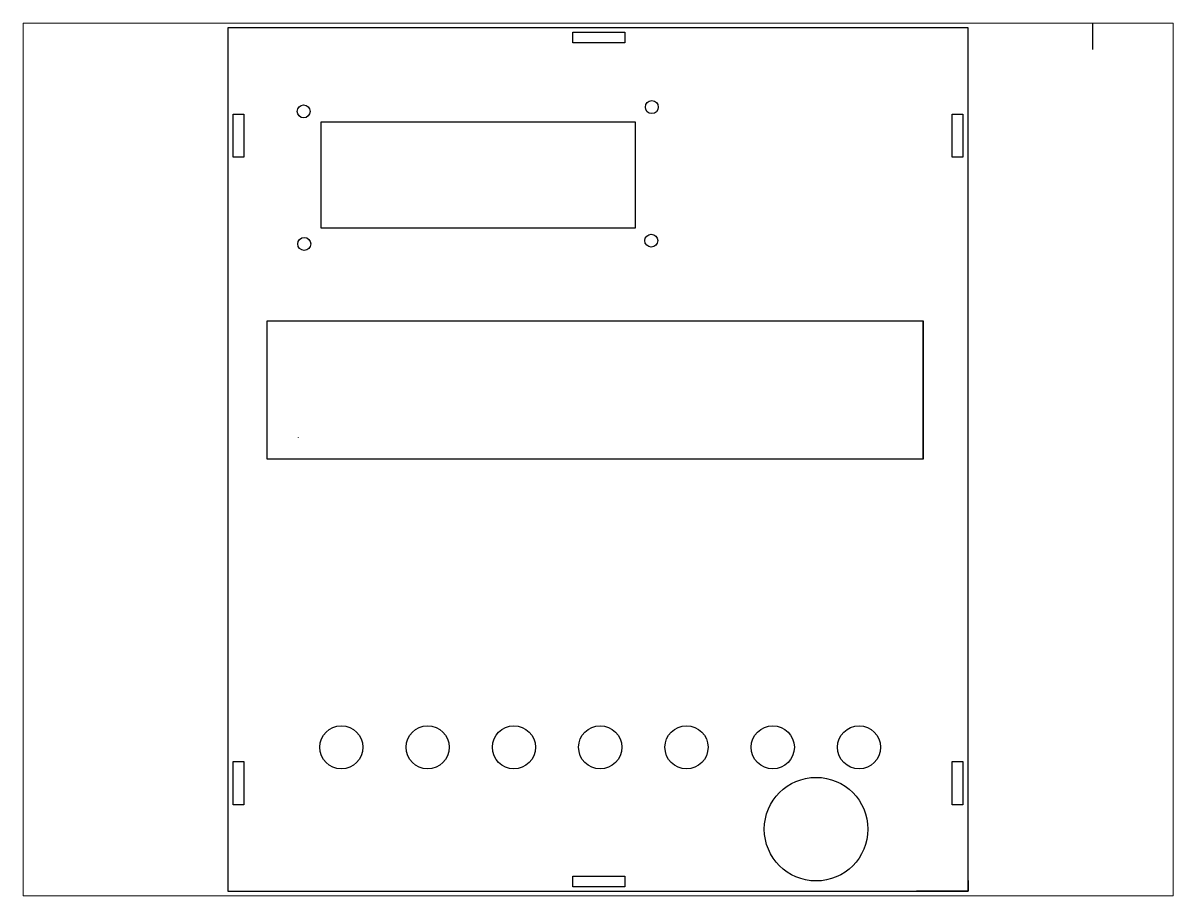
# Paper-space layout 'Layout1' of a CAD drawing. Header units: centimetres. Extents: x 26 to 231, y 20 to 176.
# The model-space entities are those that its viewports show. They can reach past a viewport. Long polylines and large blocks are cut down to what shows.
import ezdxf

# ---------------------------------------------------------------- set-up
doc = ezdxf.new("R2010")
doc.units = ezdxf.units.CM

msp = doc.modelspace()

# ---------------------------------------------------------------- linework, layer by layer
for p, q in [((46.03, 71.885), (46.03, 72.507)), ((43.143, 72.386), (25.983, 72.386)), ((25.983, 72.386), (25.983, 52.386)), ((33.983, 72.286), (35.183, 72.286)), ((33.983, 72.036), (33.983, 72.286)), ((35.183, 72.286), (35.183, 72.036)), ((43.143, 52.386), (43.143, 72.386)), ((35.183, 72.036), (33.983, 72.036)), ((26.897, 62.395), (26.897, 65.595)), ((26.897, 65.595), (42.099, 65.595)), ((42.099, 62.395), (42.099, 65.595)), ((42.099, 65.595), (42.099, 62.395)), ((27.614, 62.9), (27.611, 62.895)), ((42.099, 62.395), (26.897, 62.395)), ((33.983, 52.736), (35.183, 52.736)), ((33.983, 52.486), (33.983, 52.736)), ((35.183, 52.736), (35.183, 52.486)), ((43.143, 52.636), (43.143, 52.386)), ((43.143, 52.636), (43.143, 52.386)), ((25.983, 52.386), (43.143, 52.386)), ((25.983, 52.386), (43.143, 52.386)), ((35.183, 52.486), (33.983, 52.486)), ((43.143, 52.386), (41.943, 52.386)), ((43.143, 52.386), (41.943, 52.386))]:
    msp.add_line(p, q)
for points in [[(26.105, 70.387), (26.355, 70.387), (26.355, 69.387), (26.105, 69.387)], [(42.773, 70.387), (43.023, 70.387), (43.023, 69.387), (42.773, 69.387)], [(35.436, 70.204), (28.136, 70.204), (28.136, 67.754), (35.436, 67.754)], [(26.106, 55.386), (26.356, 55.386), (26.356, 54.386), (26.106, 54.386)], [(42.769, 55.387), (43.019, 55.387), (43.019, 54.387), (42.769, 54.387)]]:
    msp.add_lwpolyline(points, close=True)
for centre, radius in [((35.811, 70.55), 0.15), ((27.74, 70.451), 0.15), ((27.754, 67.38), 0.15), ((35.798, 67.456), 0.15), ((28.614, 55.719), 0.5), ((30.614, 55.719), 0.5), ((30.614, 55.719), 0.5), ((32.614, 55.719), 0.5), ((34.614, 55.719), 0.5), ((36.614, 55.719), 0.5), ((38.614, 55.719), 0.5), ((40.614, 55.719), 0.5), ((39.618, 53.822), 1.2)]:
    msp.add_circle(centre, radius)

psp = doc.layouts.get("Layout1")

# ---------------------------------------------------------------- viewports
at = {"layer": '0'}
psp.add_viewport(center=(128.5, 97.5), size=(205.6, 156), view_center_point=(34.563, 62.386), view_height=20.22472, dxfattribs=at)

doc.saveas('drawing.dxf')
